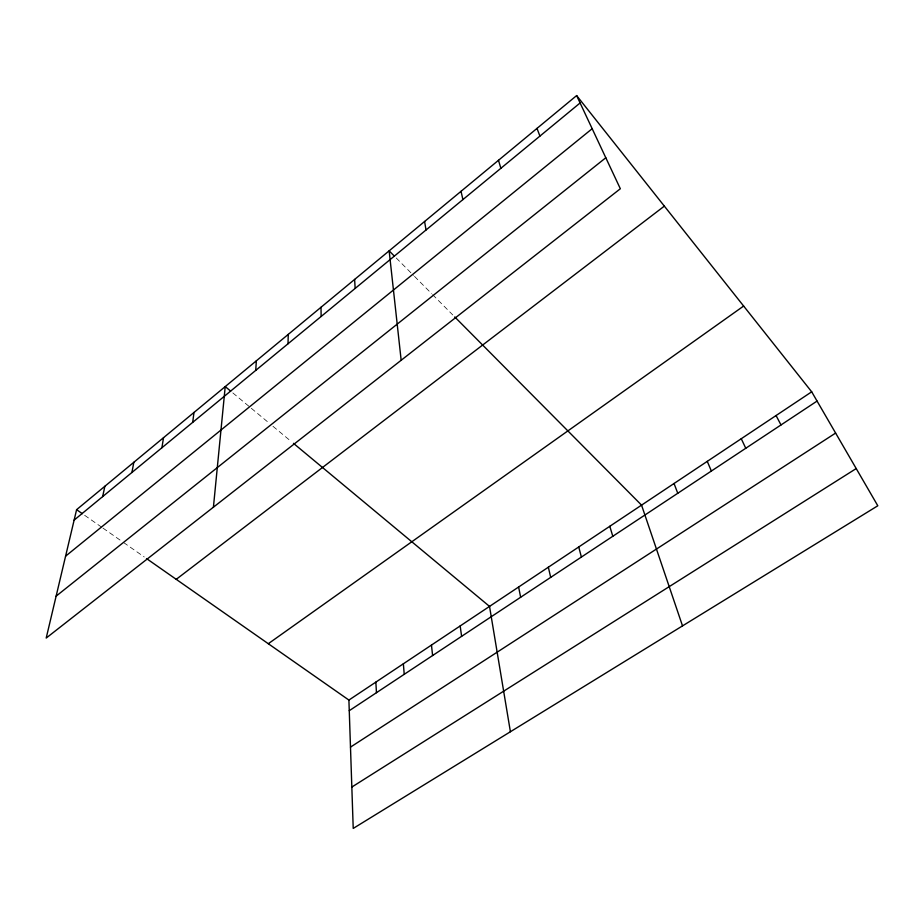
<?xml version="1.0" encoding="UTF-8"?>
<svg xmlns="http://www.w3.org/2000/svg" width="924" height="924" viewBox="0 0 924 924"><rect width="100%" height="100%" fill="white"/><g stroke="black" fill="none" stroke-linecap="round" stroke-linejoin="round"><path stroke-width="0.69" stroke-dasharray="4.62 3.46" d="M84.638 515.292L101.848 527.327M103.003 528.135L122.476 541.753M123.62 542.55L144.225 556.953M232.836 392.919L250.231 407.38M251.316 408.293L268.653 422.695M272.973 426.299L291.326 441.568M396.246 258.004L413.502 275.387M414.518 276.403L431.658 293.682M432.663 294.698L452.76 314.934"/><path stroke-width="1.39" d="M288.011 343.786L288.253 334.396M255.729 370.397L256.341 360.822M213.421 507.195L225.225 386.59L230.665 391.106M192.689 422.372L193.982 412.462M161.908 447.747L163.525 437.687M131.913 472.487L133.83 462.277M102.656 496.604L104.862 486.267M76.6 509.678L46.2 638.057L620.339 188.75L576.634 95.576L76.6 509.678L82.34 513.686M74.116 520.131L580.099 102.968M65.581 556.179L592.169 128.713M56.121 596.165L605.798 157.761M176.23 579.336L664.344 206.121M268.307 643.705L743.635 306.052M348.902 700.069L811.688 391.811L877.8 505.774L353.222 828.424L348.902 700.069L146.512 558.558M349.26 710.695L817.059 401.085M350.485 747.123L835.619 433.067M351.825 787.063L856.213 468.56M293.474 443.347L489.524 606.398L510.406 731.739M394.213 255.96L389.143 250.843L401.166 360.268M454.758 316.944L641.556 505.128L682.513 625.883M576.634 95.576L811.688 391.811M776.056 415.534L780.999 424.948M741.256 438.715L745.772 448.267M707.264 461.365L711.376 471.032M674.035 483.495L677.766 493.277M537.006 128.39L539.916 136.094M609.794 526.287L612.797 536.278M498.486 160.291L500.866 168.284M578.736 546.973L581.392 557.057M548.348 567.209L550.681 577.385M461.03 191.303L462.912 199.584M518.618 587.017L520.639 597.274M424.601 221.483L426.01 230.007M460.175 625.941L461.607 636.347M431.462 645.067L432.605 655.543M403.361 663.79L404.227 674.324M354.62 279.429L355.163 288.427M375.849 682.12L376.461 692.7M321.009 307.276L321.136 316.47"/></g></svg>
